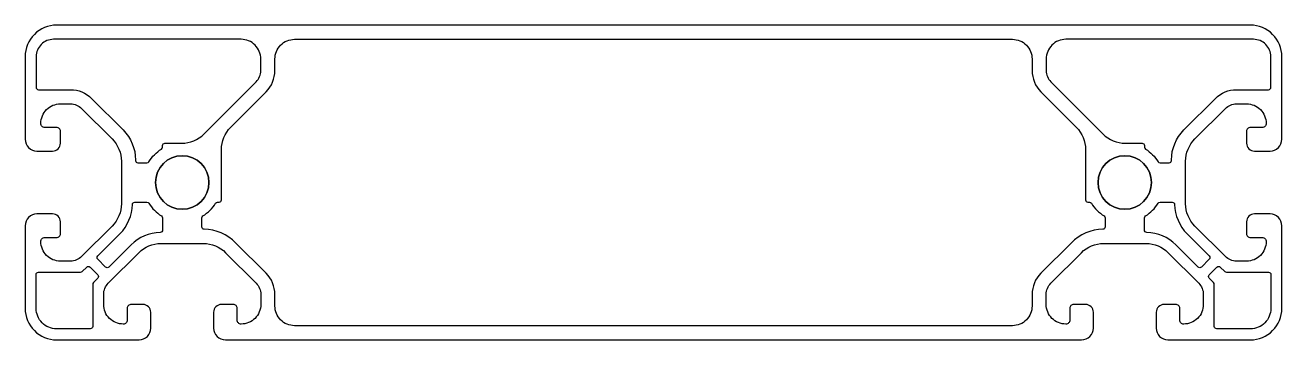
# Model space of a CAD drawing. Header units: millimetres. Extents: x -20 to 140, y -20 to 20.
import ezdxf

# ---------------------------------------------------------------- set-up
doc = ezdxf.new("R2010")
doc.units = ezdxf.units.MM
doc.layers.get('0').update_dxf_attribs({"linetype": 'CONTINUOUS'})

msp = doc.modelspace()

# ---------------------------------------------------------------- linework, layer by layer
for points in [[(4, -18.5, 0.414214), (5.5, -20), (114.5, -20, 0.414214), (116, -18.5), (116, -16.5, 0.414214), (115, -15.5), (113.5, -15.5, 0.414214), (113, -16), (113, -17.5, -0.414214), (112.5, -18, -0.414214), (110, -15.5), (110, -14.22, -0.198912), (110.59, -12.81), (114.47, -8.92, -0.198912), (117.3, -7.75), (122.7, -7.75, -0.198912), (125.53, -8.92), (129.41, -12.81, -0.198912), (130, -14.22), (130, -15.5, -0.414214), (127.5, -18, -0.414214), (127, -17.5), (127, -16, 0.414214), (126.5, -15.5), (125, -15.5, 0.414214), (124, -16.5), (124, -18.5, 0.414214), (125.5, -20), (136, -20, 0.414214), (140, -16), (140, -5.5, 0.414214), (138.5, -4), (136.5, -4, 0.414214), (135.5, -5), (135.5, -6.5, 0.414214), (136, -7), (137.5, -7, -0.414214), (138, -7.5, -0.414214), (135.5, -10), (134.22, -10, -0.198912), (132.81, -9.41), (128.92, -5.53, -0.198912), (127.75, -2.7), (127.75, 2.7, -0.198912), (128.92, 5.53), (132.81, 9.41, -0.198912), (134.22, 10), (135.5, 10, -0.414214), (138, 7.5, -0.414214), (137.5, 7), (136, 7, 0.414214), (135.5, 6.5), (135.5, 5, 0.414214), (136.5, 4), (138.5, 4, 0.414214), (140, 5.5), (140, 16, 0.414214), (136, 20), (-16, 20, 0.414214), (-20, 16), (-20, 5.5, 0.414214), (-18.5, 4), (-16.5, 4, 0.414214), (-15.5, 5), (-15.5, 6.5, 0.414214), (-16, 7), (-17.5, 7, -0.414214), (-18, 7.5, -0.414214), (-15.5, 10), (-14.22, 10, -0.198912), (-12.81, 9.41), (-8.92, 5.53, -0.198912), (-7.75, 2.7), (-7.75, -2.7, -0.198912), (-8.92, -5.53), (-12.81, -9.41, -0.198912), (-14.22, -10), (-15.5, -10, -0.414214), (-18, -7.5, -0.414214), (-17.5, -7), (-16, -7, 0.414214), (-15.5, -6.5), (-15.5, -5, 0.414214), (-16.5, -4), (-18.5, -4, 0.414214), (-20, -5.5), (-20, -16, 0.414214), (-16, -20), (-5.5, -20, 0.414214), (-4, -18.5), (-4, -16.5, 0.414214), (-5, -15.5), (-6.5, -15.5, 0.414214), (-7, -16), (-7, -17.5, -0.414214), (-7.5, -18, -0.414214), (-10, -15.5), (-10, -14.22, -0.198912), (-9.41, -12.81), (-5.53, -8.92, -0.198912), (-2.7, -7.75), (2.7, -7.75, -0.198912), (5.53, -8.92), (9.41, -12.81, -0.198912), (10, -14.22), (10, -15.5, -0.414214), (7.5, -18, -0.414214), (7, -17.5), (7, -16, 0.414214), (6.5, -15.5), (5, -15.5, 0.414214), (4, -16.5)], [(4, -18.5, 0.414214), (5.5, -20), (114.5, -20, 0.414214), (116, -18.5), (116, -16.5, 0.414214), (115, -15.5), (113.5, -15.5, 0.414214), (113, -16), (113, -17.5, -0.414214), (112.5, -18, -0.414214), (110, -15.5), (110, -14.22, -0.198912), (110.59, -12.81), (114.47, -8.92, -0.198912), (117.3, -7.75), (122.7, -7.75, -0.198912), (125.53, -8.92), (129.41, -12.81, -0.198912), (130, -14.22), (130, -15.5, -0.414214), (127.5, -18, -0.414214), (127, -17.5), (127, -16, 0.414214), (126.5, -15.5), (125, -15.5, 0.414214), (124, -16.5), (124, -18.5, 0.414214), (125.5, -20), (136, -20, 0.414214), (140, -16), (140, -5.5, 0.414214), (138.5, -4), (136.5, -4, 0.414214), (135.5, -5), (135.5, -6.5, 0.414214), (136, -7), (137.5, -7, -0.414214), (138, -7.5, -0.414214), (135.5, -10), (134.22, -10, -0.198912), (132.81, -9.41), (128.92, -5.53, -0.198912), (127.75, -2.7), (127.75, 2.7, -0.198912), (128.92, 5.53), (132.81, 9.41, -0.198912), (134.22, 10), (135.5, 10, -0.414214), (138, 7.5, -0.414214), (137.5, 7), (136, 7, 0.414214), (135.5, 6.5), (135.5, 5, 0.414214), (136.5, 4), (138.5, 4, 0.414214), (140, 5.5), (140, 16, 0.414214), (136, 20), (-16, 20, 0.414214), (-20, 16), (-20, 5.5, 0.414214), (-18.5, 4), (-16.5, 4, 0.414214), (-15.5, 5), (-15.5, 6.5, 0.414214), (-16, 7), (-17.5, 7, -0.414214), (-18, 7.5, -0.414214), (-15.5, 10), (-14.22, 10, -0.198912), (-12.81, 9.41), (-8.92, 5.53, -0.198912), (-7.75, 2.7), (-7.75, -2.7, -0.198912), (-8.92, -5.53), (-12.81, -9.41, -0.198912), (-14.22, -10), (-15.5, -10, -0.414214), (-18, -7.5, -0.414214), (-17.5, -7), (-16, -7, 0.414214), (-15.5, -6.5), (-15.5, -5, 0.414214), (-16.5, -4), (-18.5, -4, 0.414214), (-20, -5.5), (-20, -16, 0.414214), (-16, -20), (-5.5, -20, 0.414214), (-4, -18.5), (-4, -16.5, 0.414214), (-5, -15.5), (-6.5, -15.5, 0.414214), (-7, -16), (-7, -17.5, -0.414214), (-7.5, -18, -0.414214), (-10, -15.5), (-10, -14.22, -0.198912), (-9.41, -12.81), (-5.53, -8.92, -0.198912), (-2.7, -7.75), (2.7, -7.75, -0.198912), (5.53, -8.92), (9.41, -12.81, -0.198912), (10, -14.22), (10, -15.5, -0.414214), (7.5, -18, -0.414214), (7, -17.5), (7, -16, 0.414214), (6.5, -15.5), (5, -15.5, 0.414214), (4, -16.5)], [(-2.64, 4.25, 0.259126), (-2.5, 4.5), (-2.5, 4.7, -0.414214), (-2.2, 5), (-0.05, 5, 0.198912), (2.78, 6.17), (9.41, 12.81, 0.198912), (10, 14.22), (10, 15.7, 0.414214), (7.5, 18.2), (-16.4, 18.2, 0.414214), (-18.6, 16), (-18.6, 12.1, 0.414214), (-18.3, 11.8), (-14.22, 11.8, -0.198912), (-11.54, 10.69), (-7.53, 6.68, -0.198912), (-5.95, 2.87), (-5.95, 2.8, 0.414214), (-5.65, 2.5), (-4.5, 2.5, 0.259126), (-4.25, 2.64, -0.114901)], [(-2.64, 4.25, 0.259126), (-2.5, 4.5), (-2.5, 4.7, -0.414214), (-2.2, 5), (-0.05, 5, 0.198912), (2.78, 6.17), (9.41, 12.81, 0.198912), (10, 14.22), (10, 15.7, 0.414214), (7.5, 18.2), (-16.4, 18.2, 0.414214), (-18.6, 16), (-18.6, 12.1, 0.414214), (-18.3, 11.8), (-14.22, 11.8, -0.198912), (-11.54, 10.69), (-7.53, 6.68, -0.198912), (-5.95, 2.87), (-5.95, 2.8, 0.414214), (-5.65, 2.5), (-4.5, 2.5, 0.259126), (-4.25, 2.64, -0.114901)], [(105.7, -18.2), (14.3, -18.2, -0.414214), (11.8, -15.7), (11.8, -14.22, 0.198912), (10.69, -11.54), (6.8, -7.65, 0.194614), (2.8, -5.95, -0.409374), (2.5, -5.65), (2.5, -4.5, -0.259126), (2.64, -4.25, 0.114901), (4.25, -2.64, -0.259126), (4.5, -2.5), (4.7, -2.5, 0.414214), (5, -2.2), (5, 4.19, -0.198912), (6.17, 7.02), (10.69, 11.54, 0.198912), (11.8, 14.22), (11.8, 15.7, -0.414214), (14.3, 18.2), (105.7, 18.2, -0.414214), (108.2, 15.7), (108.2, 14.22, 0.198912), (109.31, 11.54), (113.83, 7.02, -0.198912), (115, 4.19), (115, -2.2, 0.414214), (115.3, -2.5), (115.5, -2.5, -0.259126), (115.75, -2.64, 0.114901), (117.36, -4.25, -0.259126), (117.5, -4.5), (117.5, -5.65, -0.409374), (117.2, -5.95, 0.194614), (113.2, -7.65), (109.31, -11.54, 0.198912), (108.2, -14.22), (108.2, -15.7, -0.414214)], [(105.7, -18.2), (14.3, -18.2, -0.414214), (11.8, -15.7), (11.8, -14.22, 0.198912), (10.69, -11.54), (6.8, -7.65, 0.194614), (2.8, -5.95, -0.409374), (2.5, -5.65), (2.5, -4.5, -0.259126), (2.64, -4.25, 0.114901), (4.25, -2.64, -0.259126), (4.5, -2.5), (4.7, -2.5, 0.414214), (5, -2.2), (5, 4.19, -0.198912), (6.17, 7.02), (10.69, 11.54, 0.198912), (11.8, 14.22), (11.8, 15.7, -0.414214), (14.3, 18.2), (105.7, 18.2, -0.414214), (108.2, 15.7), (108.2, 14.22, 0.198912), (109.31, 11.54), (113.83, 7.02, -0.198912), (115, 4.19), (115, -2.2, 0.414214), (115.3, -2.5), (115.5, -2.5, -0.259126), (115.75, -2.64, 0.114901), (117.36, -4.25, -0.259126), (117.5, -4.5), (117.5, -5.65, -0.409374), (117.2, -5.95, 0.194614), (113.2, -7.65), (109.31, -11.54, 0.198912), (108.2, -14.22), (108.2, -15.7, -0.414214)], [(122.5, 4.5, 0.259126), (122.64, 4.25, -0.114901), (124.25, 2.64, 0.259126), (124.5, 2.5), (125.65, 2.5, 0.414214), (125.95, 2.8), (125.95, 2.87, -0.198912), (127.53, 6.68), (131.54, 10.69, -0.198912), (134.22, 11.8), (138.3, 11.8, 0.414214), (138.6, 12.1), (138.6, 16, 0.414214), (136.4, 18.2), (112.5, 18.2, 0.414214), (110, 15.7), (110, 14.22, 0.198912), (110.59, 12.81), (117.22, 6.17, 0.198912), (120.05, 5), (122.2, 5, -0.414214), (122.5, 4.7)], [(122.5, 4.5, 0.259126), (122.64, 4.25, -0.114901), (124.25, 2.64, 0.259126), (124.5, 2.5), (125.65, 2.5, 0.414214), (125.95, 2.8), (125.95, 2.87, -0.198912), (127.53, 6.68), (131.54, 10.69, -0.198912), (134.22, 11.8), (138.3, 11.8, 0.414214), (138.6, 12.1), (138.6, 16, 0.414214), (136.4, 18.2), (112.5, 18.2, 0.414214), (110, 15.7), (110, 14.22, 0.198912), (110.59, 12.81), (117.22, 6.17, 0.198912), (120.05, 5), (122.2, 5, -0.414214), (122.5, 4.7)], [(-2.79, -6.35, 0.194313), (-6.52, -7.93), (-9.33, -10.75, -0.414214), (-9.76, -10.75), (-10.75, -9.76, -0.414214), (-10.75, -9.33), (-7.93, -6.52, 0.194313), (-6.35, -2.79, -0.409035), (-6.05, -2.5), (-4.5, -2.5, -0.259126), (-4.25, -2.64, 0.114901), (-2.64, -4.25, -0.259126), (-2.5, -4.5), (-2.5, -6.05, -0.409035)], [(-2.79, -6.35, 0.194313), (-6.52, -7.93), (-9.33, -10.75, -0.414214), (-9.76, -10.75), (-10.75, -9.76, -0.414214), (-10.75, -9.33), (-7.93, -6.52, 0.194313), (-6.35, -2.79, -0.409035), (-6.05, -2.5), (-4.5, -2.5, -0.259126), (-4.25, -2.64, 0.114901), (-2.64, -4.25, -0.259126), (-2.5, -4.5), (-2.5, -6.05, -0.409035)], [(127.93, -6.52), (130.75, -9.33, -0.414214), (130.75, -9.76), (129.76, -10.75, -0.414214), (129.33, -10.75), (126.52, -7.93, 0.194313), (122.79, -6.35, -0.409035), (122.5, -6.05), (122.5, -4.5, -0.259126), (122.64, -4.25, 0.114901), (124.25, -2.64, -0.259126), (124.5, -2.5), (126.05, -2.5, -0.409035), (126.35, -2.79, 0.194313)], [(127.93, -6.52), (130.75, -9.33, -0.414214), (130.75, -9.76), (129.76, -10.75, -0.414214), (129.33, -10.75), (126.52, -7.93, 0.194313), (122.79, -6.35, -0.409035), (122.5, -6.05), (122.5, -4.5, -0.259126), (122.64, -4.25, 0.114901), (124.25, -2.64, -0.259126), (124.5, -2.5), (126.05, -2.5, -0.409035), (126.35, -2.79, 0.194313)], [(-12.94, -11.4, 0.198912), (-12.73, -11.31), (-12.16, -10.75, -0.414214), (-11.74, -10.75), (-10.75, -11.74, -0.414214), (-10.75, -12.16), (-11.31, -12.73, 0.198912), (-11.4, -12.94), (-11.4, -18.3, -0.414214), (-11.7, -18.6), (-16, -18.6, -0.414214), (-18.6, -16), (-18.6, -11.7, -0.414214), (-18.3, -11.4)], [(-12.94, -11.4, 0.198912), (-12.73, -11.31), (-12.16, -10.75, -0.414214), (-11.74, -10.75), (-10.75, -11.74, -0.414214), (-10.75, -12.16), (-11.31, -12.73, 0.198912), (-11.4, -12.94), (-11.4, -18.3, -0.414214), (-11.7, -18.6), (-16, -18.6, -0.414214), (-18.6, -16), (-18.6, -11.7, -0.414214), (-18.3, -11.4)], [(131.4, -12.94, 0.198912), (131.31, -12.73), (130.75, -12.16, -0.414214), (130.75, -11.74), (131.74, -10.75, -0.414214), (132.16, -10.75), (132.73, -11.31, 0.198912), (132.94, -11.4), (138.3, -11.4, -0.414214), (138.6, -11.7), (138.6, -16, -0.414214), (136, -18.6), (131.7, -18.6, -0.414214), (131.4, -18.3)], [(131.4, -12.94, 0.198912), (131.31, -12.73), (130.75, -12.16, -0.414214), (130.75, -11.74), (131.74, -10.75, -0.414214), (132.16, -10.75), (132.73, -11.31, 0.198912), (132.94, -11.4), (138.3, -11.4, -0.414214), (138.6, -11.7), (138.6, -16, -0.414214), (136, -18.6), (131.7, -18.6, -0.414214), (131.4, -18.3)]]:
    msp.add_lwpolyline(points, format="xyb", close=True)
at = {"extrusion": (0, 0, -1)}
for centre in [(0, 0), (-120, 0)]:
    msp.add_circle(centre, 3.4, dxfattribs=at)
for centre in [(0, 0), (120, 0)]:
    msp.add_circle(centre, 3.4)

doc.saveas('drawing.dxf')
